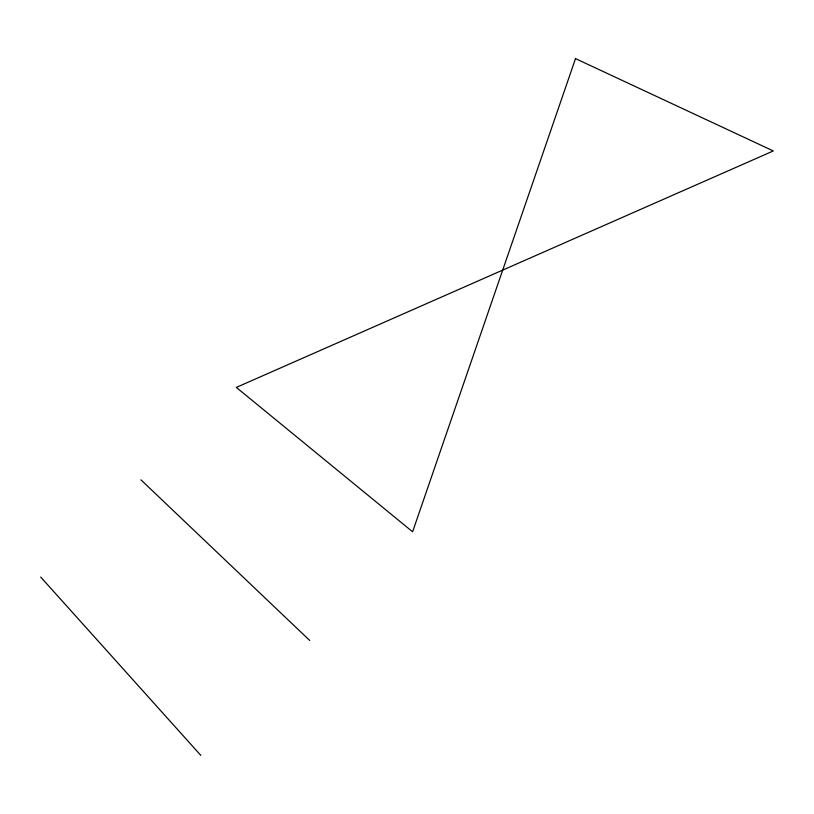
<?xml version="1.0" encoding="UTF-8"?>
<svg xmlns="http://www.w3.org/2000/svg" width="814" height="814" viewBox="0 0 814 814"><rect width="100%" height="100%" fill="white"/><g stroke="black" fill="none" stroke-linecap="round" stroke-linejoin="round"><path stroke-width="1.22" d="M140.954 479.863L309.696 640.445M40.7 577.055L200.824 755.392M575.518 58.608L412.596 531.796L236.325 387.413L773.3 150.946L575.518 58.608"/></g></svg>
